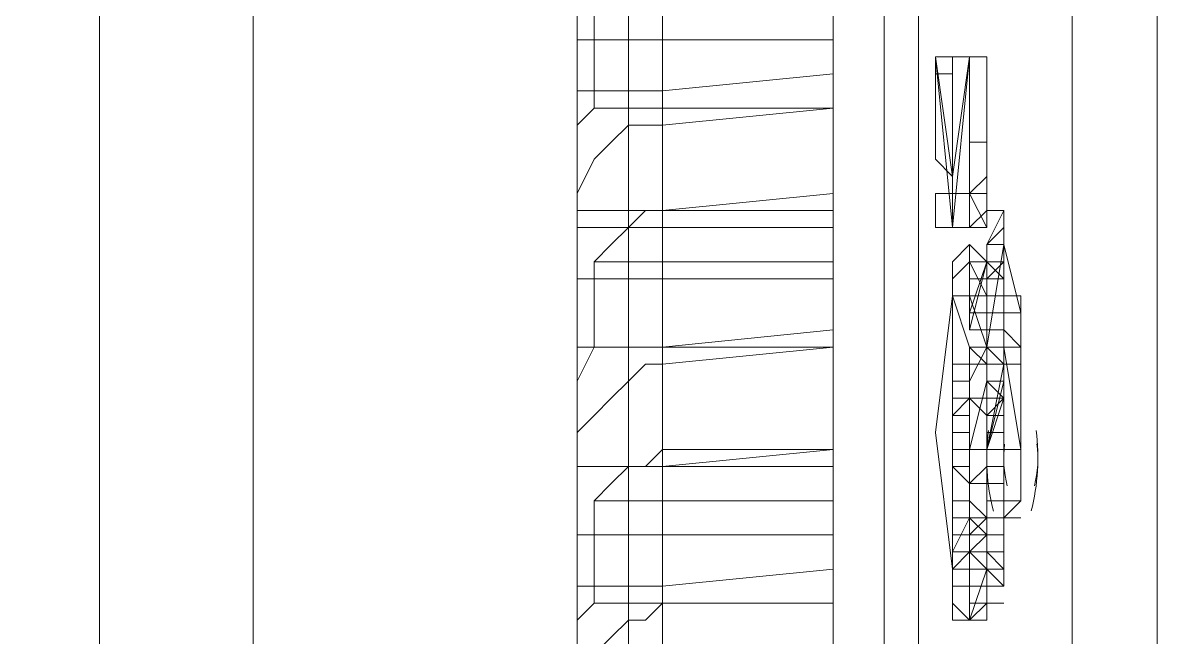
# Model space of a CAD drawing. Header units: millimetres. Extents: x -305 to 1353, y -289 to 1176.
# Drawn here: x 291.553 to 295.287, y 1038.22 to 1040.241 of the extents above; entities that cross this region are included whole.
import ezdxf

# ---------------------------------------------------------------- set-up
doc = ezdxf.new("R2010")
doc.units = ezdxf.units.MM
doc.header["$MEASUREMENT"] = 0
doc.layers.add('PDF_0', color=7, linetype='Continuous')

msp = doc.modelspace()

# ---------------------------------------------------------------- linework, layer by layer
at = {"layer": 'PDF_0', "lineweight": 18}
for points in [[(276.3621, 1040.2974), (276.3621, 1034.8501), (276.3621, 1034.7378), (276.9237, 1034.7378), (276.9237, 1034.8501), (276.9237, 1036.2541), (291.5245, 1036.2541), (291.5245, 1034.794), (291.5245, 1034.7378), (293.6585, 1034.7378), (293.6585, 1034.794), (293.6585, 1087.5255), (293.6585, 1087.5817), (291.5245, 1087.5817), (291.5245, 1087.5255), (291.5245, 1086.0093), (276.9237, 1086.0093), (276.9237, 1087.5255), (276.9237, 1087.5817), (276.3621, 1087.5817), (276.3621, 1087.5255), (276.3621, 1082.0783)], [(295.2871, 1037.9949), (295.2871, 1037.8826), (295.2871, 1037.6018), (295.2871, 1037.4895), (295.2871, 1036.4787), (295.2871, 1035.2432), (294.6132, 1035.2432), (294.557, 1035.2994), (294.557, 1035.4679), (294.5009, 1036.1417), (294.5009, 1084.1561), (294.5009, 1084.83), (294.557, 1085.0546), (294.6132, 1085.1108)], [(294.5009, 1084.1561), (294.3885, 1084.1561), (294.3885, 1036.1417), (294.5009, 1036.1417)], [(295.2871, 1040.5782), (295.2871, 1037.9949), (295.2871, 1037.8826), (295.2871, 1037.6018), (295.2871, 1037.8265), (295.2871, 1037.9388)], [(293.6585, 1040.0166), (294.2201, 1040.0727), (294.2201, 1039.6235), (293.6585, 1039.6235)], [(294.2201, 1039.9604), (293.6585, 1039.9604)], [(294.7816, 1039.6235), (294.7255, 1039.5112), (294.7816, 1039.5112), (294.7816, 1039.5673), (294.7816, 1039.6235), (294.7816, 1039.5673), (294.7816, 1039.5112), (294.8378, 1039.2865), (294.8378, 1039.3427), (294.8378, 1039.1742), (294.7816, 1039.1742), (294.8378, 1039.1742), (294.8378, 1038.8373)], [(294.7816, 1039.6235), (294.7816, 1039.6235)], [(294.7255, 1038.6127), (294.6693, 1038.6688), (294.6693, 1038.8373), (294.7255, 1039.0619), (294.7255, 1039.1181), (294.7255, 1039.1742), (294.7255, 1039.5112), (294.7816, 1039.5673)], [(294.7816, 1039.5112), (294.7255, 1039.1742), (294.7816, 1039.1181), (294.7255, 1039.1181), (294.7816, 1039.1181)], [(294.7255, 1038.9496), (294.7816, 1038.9496), (294.7816, 1039.0058), (294.7255, 1038.8373), (294.7816, 1038.8373), (294.7816, 1039.1181), (294.8378, 1039.1181), (294.8378, 1039.1742), (294.7816, 1039.2304), (294.7816, 1039.2865), (294.7816, 1039.3989), (294.7816, 1039.455), (294.7816, 1039.3989), (294.7816, 1039.1181), (294.7816, 1039.1742), (294.7816, 1039.0619), (294.7816, 1038.8373), (294.7816, 1038.7811), (294.7816, 1038.6688), (294.7816, 1038.6127), (294.7816, 1038.5003), (294.7816, 1038.6127), (294.7816, 1038.7811), (294.7816, 1038.6688), (294.8378, 1038.6688)], [(294.7255, 1039.455), (294.7255, 1039.3989), (294.7816, 1039.455)], [(294.7816, 1039.3989), (294.7816, 1039.455), (294.7816, 1039.3989)], [(294.7816, 1039.2865), (294.7816, 1039.2865)], [(294.2201, 1039.1742), (293.6585, 1039.1742), (294.2201, 1039.2304), (294.2201, 1038.8373), (293.6585, 1038.7811)], [(294.7816, 1039.2304), (294.7816, 1039.2304)], [(294.7816, 1039.1742), (294.7816, 1039.1742)], [(294.7816, 1039.1742), (294.7816, 1039.1742)], [(294.7816, 1038.9496), (294.7816, 1039.1181), (294.7255, 1039.1181), (294.7255, 1039.0619), (294.7255, 1038.8373), (294.6693, 1038.8373), (294.6693, 1038.6688), (294.7255, 1038.6127), (294.7816, 1038.6127), (294.8378, 1038.6127)], [(294.7255, 1039.1181), (294.7255, 1039.1181)], [(294.7255, 1039.1181), (294.7255, 1039.1181)], [(294.7255, 1039.1181), (294.7255, 1039.1181)], [(294.8378, 1039.1181), (294.8378, 1038.8373), (294.7816, 1038.8373), (294.7816, 1038.7811)], [(294.7816, 1039.1181), (294.7816, 1039.1181)], [(294.7255, 1039.0619), (294.7255, 1039.0619)], [(294.7255, 1038.8373), (294.7255, 1038.8373)], [(294.7816, 1038.8373), (294.7816, 1038.8373)], [(294.8378, 1038.8373), (294.8378, 1038.8373)], [(294.8378, 1038.8373), (294.8378, 1038.8373)], [(294.7816, 1038.7811), (294.7816, 1038.7811)], [(294.7255, 1038.6688), (294.7816, 1038.6688)], [(294.7816, 1038.6127), (294.7816, 1038.6127)], [(294.7816, 1038.5003), (294.7816, 1038.5565)], [(294.7816, 1038.5003), (294.7816, 1038.5003)], [(293.6585, 1038.388), (294.2201, 1038.4442), (294.2201, 1037.9949), (293.6585, 1037.9949)], [(294.2201, 1038.3319), (293.6585, 1038.3319)]]:
    msp.add_lwpolyline(points, dxfattribs=at)
at = {"layer": 'PDF_0', "lineweight": 0}
for points in [[(294.7255, 1037.0964), (294.7816, 1037.4895), (294.7816, 1037.658), (294.6693, 1037.658), (294.7816, 1037.658), (295.0063, 1037.658), (295.0063, 1037.9388), (295.0063, 1038.0511), (295.0063, 1046.6993)], [(294.2201, 1045.5761), (294.2201, 1036.1417)], [(293.3777, 1045.4077), (293.3777, 1035.4117), (291.8053, 1035.3555)], [(293.5462, 1045.3515), (293.5462, 1035.2994), (293.5462, 1035.1309), (293.5462, 1035.0748), (291.8053, 1035.0186), (293.6585, 1035.0186)], [(292.3107, 1045.1269), (292.3107, 1036.3664), (292.3107, 1035.4117), (291.8053, 1035.4117)], [(293.6585, 1039.9043), (293.6585, 1040.4658), (293.6023, 1040.4097), (293.5462, 1040.4097), (293.49, 1040.3535), (293.4339, 1040.2974), (293.4339, 1039.9604), (293.3777, 1039.9043), (293.3777, 1039.792), (293.3777, 1039.6796), (293.3777, 1039.6235), (293.6585, 1039.6235), (293.6585, 1039.1181)], [(293.6585, 1040.4658), (294.2201, 1040.4658), (294.2201, 1040.4097), (294.2201, 1040.1851), (294.2201, 1040.0727)], [(293.3777, 1040.4097), (293.3777, 1040.1851)], [(291.8053, 1040.2974), (291.8053, 1035.0186)], [(293.6585, 1040.0166), (293.3777, 1040.0166), (293.3777, 1040.1289), (293.3777, 1040.1851), (294.2201, 1040.1851)], [(294.6693, 1039.5673), (294.7255, 1039.6235), (294.7255, 1039.7358), (294.7255, 1039.6235), (294.7255, 1039.5673), (294.6693, 1039.5673), (294.6693, 1039.6796), (294.6132, 1039.6796), (294.6132, 1039.5673), (294.6132, 1040.1289), (294.557, 1040.1289), (294.6132, 1039.7358), (294.6132, 1039.792), (294.6132, 1039.8481), (294.6132, 1039.9043), (294.6132, 1039.9604), (294.6132, 1040.0166), (294.6132, 1040.0727), (294.557, 1040.0727), (294.557, 1040.1289), (294.557, 1040.0727), (294.557, 1040.0166), (294.557, 1039.9604), (294.557, 1039.8481), (294.557, 1039.792), (294.6132, 1039.7358), (294.6132, 1039.6796), (294.6132, 1039.5673), (294.557, 1040.1289)], [(294.7255, 1039.6796), (294.7255, 1039.7358), (294.6693, 1039.6796), (294.7255, 1039.7358), (294.7255, 1039.6235), (294.6693, 1039.5673), (294.6693, 1039.6796), (294.6693, 1039.8481), (294.6693, 1040.1289), (294.6693, 1039.8481), (294.6693, 1039.6796), (294.6693, 1039.5673), (294.7255, 1039.6235), (294.7255, 1039.7358), (294.7255, 1039.8481), (294.7255, 1039.7358), (294.7255, 1039.8481), (294.7255, 1039.6796), (294.7255, 1039.8481), (294.7255, 1039.7358), (294.7255, 1039.8481), (294.6693, 1039.8481), (294.6693, 1040.1289), (294.6132, 1040.1289), (294.6132, 1040.0727), (294.6132, 1040.0166), (294.6132, 1039.9604), (294.6132, 1039.8481), (294.6132, 1039.792), (294.6132, 1039.7358), (294.6132, 1039.6796), (294.6132, 1039.5673), (294.6693, 1040.1289), (294.6132, 1039.7358), (294.6132, 1040.1289), (294.6132, 1039.5673), (294.6132, 1039.6796), (294.6132, 1039.5673), (294.557, 1039.5673), (294.557, 1039.6796), (294.6132, 1039.6796), (294.6693, 1039.6796), (294.7255, 1039.7358), (294.7255, 1039.6796), (294.6693, 1039.6796), (294.6693, 1039.8481), (294.6693, 1039.6796), (294.6693, 1039.5673), (294.6132, 1039.5673), (294.6693, 1039.5673), (294.6693, 1039.6796), (294.6693, 1039.8481), (294.6693, 1039.6796), (294.7255, 1039.5673), (294.7255, 1039.6235), (294.7255, 1039.7358), (294.7255, 1039.8481), (294.7255, 1039.7358), (294.7255, 1039.8481), (294.7255, 1040.1289), (294.6693, 1040.1289), (294.7255, 1040.1289), (294.7255, 1039.8481), (294.7255, 1040.1289), (294.7255, 1039.8481), (294.7255, 1040.1289)], [(294.557, 1040.1289), (294.557, 1040.1289)], [(294.6132, 1040.1289), (294.6132, 1040.1289)], [(294.6132, 1040.1289), (294.6132, 1040.1289)], [(294.6693, 1040.1289), (294.6693, 1040.1289)], [(294.6693, 1040.1289), (294.6693, 1040.1289)], [(294.6693, 1040.1289), (294.6693, 1040.1289)], [(294.7255, 1040.1289), (294.7255, 1040.1289)], [(294.7255, 1040.1289), (294.7255, 1040.1289)], [(294.7255, 1040.1289), (294.7255, 1040.1289)], [(294.2201, 1039.9604), (293.6585, 1039.9043), (293.6023, 1039.9043), (293.5462, 1039.9043), (293.49, 1039.8481), (293.4339, 1039.792), (293.3777, 1039.6796), (293.3777, 1039.5673), (293.3777, 1039.3989), (293.3777, 1039.2865), (293.3777, 1039.1742), (293.6585, 1039.1742), (293.4339, 1039.1742), (293.4339, 1039.455)], [(293.6585, 1039.9604), (293.4339, 1039.9604)], [(294.6693, 1039.8481), (294.6693, 1039.8481)], [(294.6693, 1039.6796), (294.6693, 1039.8481), (294.6693, 1039.6796), (294.7255, 1039.5673)], [(294.7255, 1039.8481), (294.7255, 1039.8481)], [(294.6132, 1039.7358), (294.6132, 1039.7358)], [(294.2201, 1039.6796), (293.6585, 1039.6235), (293.6023, 1039.6235), (293.5462, 1039.5673), (293.49, 1039.5112), (293.4339, 1039.455), (294.2201, 1039.455)], [(294.557, 1039.6796), (294.557, 1039.6796)], [(294.557, 1039.6796), (294.557, 1039.5673)], [(294.6132, 1039.6796), (294.6132, 1039.6796)], [(293.3777, 1039.5673), (294.2201, 1039.5673), (294.2201, 1039.6235)], [(294.7255, 1039.6235), (294.7816, 1039.6235), (294.7816, 1039.5112)], [(294.2201, 1039.5673), (294.2201, 1039.3989), (293.3777, 1039.3989)], [(294.557, 1039.5673), (294.557, 1039.5673)], [(294.6132, 1039.5673), (294.6132, 1039.5673)], [(294.6132, 1039.5673), (294.6132, 1039.5673)], [(294.6132, 1039.5673), (294.6132, 1039.5673)], [(294.6693, 1039.5673), (294.6693, 1039.5673)], [(294.7255, 1039.1181), (294.7816, 1039.1181), (294.7816, 1039.2865), (294.7816, 1039.5112), (294.7816, 1039.5673)], [(294.6693, 1039.5112), (294.6693, 1039.5112)], [(294.7816, 1039.3427), (294.7816, 1039.2865), (294.7816, 1039.3989), (294.7255, 1039.455), (294.6693, 1039.455), (294.6693, 1039.2865), (294.6693, 1039.2304), (294.7255, 1039.455), (294.7255, 1039.3989), (294.7255, 1039.3427), (294.7255, 1039.2865), (294.6693, 1039.2865), (294.7255, 1039.455), (294.6693, 1039.455), (294.6693, 1039.3427), (294.7255, 1039.3427), (294.7255, 1039.3989), (294.6693, 1039.3989)], [(294.7255, 1039.3989), (294.7255, 1039.3427), (294.7255, 1039.2865), (294.7255, 1039.2304), (294.7255, 1039.3427), (294.7255, 1039.2304), (294.7255, 1039.2865), (294.7255, 1039.1181), (294.7255, 1039.3989), (294.6693, 1039.3989), (294.6693, 1039.2865), (294.6693, 1039.455), (294.6693, 1039.2865), (294.7255, 1039.2865), (294.7816, 1039.2865), (294.7816, 1039.3427), (294.7816, 1039.2865), (294.8378, 1039.2865)], [(294.6693, 1039.455), (294.6693, 1039.455)], [(294.7255, 1039.455), (294.7255, 1039.455)], [(294.7255, 1039.455), (294.7255, 1039.455)], [(294.7255, 1039.455), (294.7255, 1039.3427)], [(294.7255, 1039.455), (294.7255, 1039.455)], [(294.7255, 1039.2304), (294.7255, 1039.2865), (294.7255, 1039.3427), (294.7255, 1039.3989), (294.7255, 1039.455)], [(294.7255, 1039.455), (294.7255, 1039.455)], [(294.7255, 1039.2865), (294.7255, 1039.2304), (294.7255, 1039.2865), (294.7255, 1039.3427), (294.7255, 1039.3989), (294.7255, 1039.455)], [(294.2201, 1039.3989), (294.2201, 1039.2304)], [(294.6693, 1039.3989), (294.6693, 1039.3989)], [(294.6693, 1039.3989), (294.6693, 1039.3989)], [(294.7255, 1039.3989), (294.7255, 1039.3989)], [(294.7255, 1039.3989), (294.7255, 1039.3989)], [(294.7816, 1039.3989), (294.7816, 1039.3989)], [(294.6693, 1039.2865), (294.6693, 1039.2304), (294.6693, 1039.2865), (294.7255, 1039.2865), (294.7255, 1039.2304), (294.7255, 1039.2865), (294.6693, 1039.2865), (294.6693, 1039.2304), (294.6693, 1039.3427), (294.6132, 1039.3427), (294.6693, 1039.1742), (294.7255, 1039.1742), (294.7816, 1039.1742)], [(294.6132, 1039.1181), (294.6693, 1039.1181), (294.6132, 1039.1181), (294.6693, 1039.1181), (294.6693, 1039.0058), (294.6693, 1039.1181), (294.7255, 1039.1181), (294.7255, 1039.1742), (294.7255, 1039.1181), (294.7816, 1039.1181), (294.7255, 1039.1181), (294.7255, 1039.2304), (294.7255, 1039.2865), (294.6693, 1039.2865), (294.6693, 1039.2304), (294.7255, 1039.2304), (294.6693, 1039.2304), (294.6693, 1039.3427), (294.7255, 1039.1742), (294.7816, 1039.1742), (294.7816, 1039.3427), (294.7255, 1039.3427), (294.7255, 1039.1742), (294.6693, 1039.1742), (294.6132, 1039.3427), (294.6693, 1039.3427), (294.7255, 1039.1742), (294.6693, 1039.1742), (294.6693, 1039.1181), (294.6693, 1039.0619), (294.7255, 1039.1742), (294.6693, 1039.1742)], [(294.6693, 1039.3427), (294.6693, 1039.3427)], [(294.7255, 1039.3427), (294.7255, 1039.2304), (294.6693, 1039.2304), (294.6693, 1039.3427), (294.6693, 1039.2304), (294.7255, 1039.2304), (294.6693, 1039.2304)], [(294.7255, 1039.3427), (294.7255, 1039.2304)], [(294.7816, 1039.1181), (294.7816, 1039.0619), (294.7816, 1039.1742), (294.7816, 1039.0619), (294.7816, 1039.1181), (294.7816, 1039.1742), (294.7816, 1039.3427), (294.8378, 1039.3427)], [(294.6693, 1039.2865), (294.6693, 1039.2865)], [(294.6693, 1039.2865), (294.6693, 1039.2865)], [(294.6693, 1039.2865), (294.6693, 1039.2865)], [(294.7816, 1039.2865), (294.7816, 1039.2304), (294.7816, 1039.1742), (294.7816, 1039.1181), (294.7255, 1038.8373), (294.6693, 1038.8373), (294.6693, 1038.725), (294.7255, 1038.7811), (294.7255, 1038.8934)], [(294.7255, 1039.2865), (294.7255, 1039.2865)], [(294.7255, 1039.2865), (294.7255, 1039.2865)], [(294.7816, 1039.0619), (294.7816, 1039.1742), (294.7255, 1039.1742), (294.6693, 1039.1742), (294.7255, 1039.1742), (294.7816, 1039.1742), (294.7816, 1039.1181), (294.7816, 1039.1742), (294.7816, 1039.0619), (294.7816, 1039.1742), (294.7255, 1039.1742), (294.7255, 1039.1181), (294.7255, 1038.9496), (294.6693, 1039.0058), (294.6693, 1039.1181), (294.6132, 1039.1181), (294.6693, 1039.1181), (294.6693, 1039.0619), (294.6132, 1039.0619), (294.6132, 1039.0058), (294.6132, 1039.0619), (294.6132, 1039.0058), (294.6132, 1039.0619), (294.6132, 1039.0058), (294.6132, 1039.1181), (294.6132, 1039.0619), (294.6132, 1039.1181), (294.6693, 1039.1181), (294.6693, 1039.0619), (294.6693, 1039.0058), (294.6693, 1039.0619), (294.6693, 1039.1181), (294.6693, 1039.0058), (294.7255, 1039.0058), (294.7255, 1039.1181), (294.7255, 1039.1742), (294.7816, 1039.1742), (294.7816, 1039.1181), (294.7816, 1039.1742), (294.7816, 1039.2304), (294.7816, 1039.1742), (294.7816, 1039.1181), (294.7816, 1039.0619), (294.7255, 1039.0619), (294.7255, 1039.1181), (294.7816, 1039.1181), (294.7816, 1039.0619), (294.7255, 1039.0619), (294.7255, 1039.0058), (294.6693, 1039.0058), (294.6132, 1039.0058), (294.6693, 1039.0058), (294.6132, 1039.0058), (294.6132, 1039.1181), (294.6693, 1039.1181), (294.6132, 1039.1181), (294.6132, 1039.0619), (294.6693, 1039.0619), (294.6693, 1039.1181), (294.6693, 1039.0058), (294.6693, 1039.1181), (294.6132, 1039.1181), (294.6132, 1039.0619), (294.6132, 1039.1181), (294.6132, 1039.0619)], [(294.6693, 1039.2304), (294.6693, 1039.2304)], [(294.6693, 1039.2304), (294.6693, 1039.2304)], [(294.6693, 1039.2304), (294.6693, 1039.2304)], [(294.7255, 1039.2304), (294.7255, 1039.2304)], [(294.7816, 1039.2304), (294.7816, 1039.2304)], [(294.2201, 1039.1742), (293.6585, 1039.1181), (293.6023, 1039.1181), (293.5462, 1039.0619), (293.49, 1039.0058), (293.4339, 1038.9496), (293.3777, 1038.8934), (293.3777, 1038.7811), (293.3777, 1038.8934), (293.3777, 1039.0058), (293.3777, 1039.0619), (293.4339, 1039.1742)], [(294.6693, 1038.3319), (294.7255, 1038.3319), (294.6693, 1038.3319), (294.7255, 1038.3319), (294.6693, 1038.3319), (294.6693, 1038.5003), (294.7255, 1038.5565), (294.7255, 1038.5003), (294.6693, 1038.5003), (294.7255, 1038.5003), (294.7255, 1038.5565), (294.7255, 1038.5003), (294.7816, 1038.5003), (294.7816, 1038.6127), (294.8378, 1038.6688), (294.8378, 1038.8373), (294.7816, 1039.1742), (294.7816, 1039.1181), (294.7816, 1038.8373), (294.7816, 1038.7811), (294.7816, 1038.6688), (294.7816, 1038.7811), (294.7816, 1038.6688), (294.7816, 1038.725), (294.7255, 1038.725), (294.6693, 1038.725), (294.7255, 1038.7811), (294.7255, 1038.8934), (294.7255, 1038.8373), (294.7255, 1038.8934), (294.7255, 1038.9496), (294.7816, 1039.0058), (294.7255, 1039.0058), (294.7816, 1039.0058), (294.7255, 1038.9496), (294.7255, 1038.8934), (294.7255, 1038.8373), (294.7255, 1038.8934), (294.7255, 1038.8373), (294.7816, 1038.8373), (294.7816, 1038.8934)], [(294.6693, 1039.1742), (294.6693, 1039.1742)], [(294.6693, 1039.1742), (294.6693, 1039.1742)], [(294.7255, 1039.1742), (294.7255, 1039.1742)], [(294.7255, 1039.1742), (294.7255, 1039.1742)], [(294.7255, 1039.1742), (294.7255, 1039.1742)], [(294.7816, 1039.1742), (294.7816, 1039.1742)], [(294.7816, 1039.1742), (294.7816, 1039.1742)], [(294.7816, 1039.1742), (294.7816, 1039.1742)], [(294.6132, 1039.1181), (294.6132, 1039.1181)], [(294.6132, 1039.1181), (294.6132, 1039.1181)], [(294.6132, 1039.1181), (294.6132, 1039.1181)], [(294.6132, 1039.1181), (294.6132, 1039.1181)], [(294.6693, 1039.1181), (294.6693, 1039.1181)], [(294.6693, 1039.1181), (294.6693, 1039.1181)], [(294.6693, 1039.1181), (294.6693, 1039.1181)], [(294.7255, 1039.1181), (294.7255, 1039.1181)], [(294.7816, 1039.1181), (294.7816, 1039.1181)], [(294.7816, 1039.1181), (294.7816, 1039.1181)], [(294.6132, 1038.4442), (294.6693, 1038.4442), (294.7255, 1038.4442), (294.6693, 1038.5003), (294.7255, 1038.5003), (294.7816, 1038.5003), (294.7816, 1038.5565), (294.7816, 1038.6127), (294.7816, 1038.5565), (294.7255, 1038.5565), (294.7255, 1038.5003), (294.7255, 1038.6127), (294.7255, 1038.5003), (294.7255, 1038.5565), (294.6693, 1038.6127), (294.6693, 1038.6688), (294.6693, 1038.725), (294.6693, 1038.8373), (294.6693, 1038.9496), (294.6693, 1039.0619), (294.6693, 1039.0058), (294.6132, 1039.0058), (294.6132, 1039.0619), (294.6693, 1039.0619), (294.6693, 1038.9496), (294.6693, 1038.8373), (294.6693, 1038.725), (294.6693, 1038.6688), (294.6693, 1038.6127), (294.7255, 1038.5565), (294.7816, 1038.5565), (294.7816, 1038.6127), (294.7816, 1038.6688), (294.7816, 1038.5565), (294.7255, 1038.5565), (294.7816, 1038.5565), (294.7816, 1038.6688), (294.7255, 1038.6688), (294.7255, 1038.8373), (294.7816, 1038.8373), (294.7816, 1038.7811), (294.7255, 1038.7811), (294.7255, 1038.8373), (294.7255, 1038.7811), (294.7255, 1038.8373), (294.7255, 1038.7811), (294.7255, 1038.8373), (294.7255, 1038.7811), (294.7816, 1038.7811)], [(294.7816, 1039.0619), (294.7816, 1039.0619)], [(294.7816, 1039.0619), (294.7816, 1039.0619)], [(294.7816, 1039.0619), (294.7816, 1039.0619)], [(294.7255, 1039.0058), (294.6693, 1039.0058)], [(294.7255, 1038.9496), (294.6693, 1039.0058)], [(294.6693, 1039.0058), (294.7255, 1039.0058)], [(294.7255, 1039.0058), (294.7255, 1039.0058)], [(294.7255, 1039.0058), (294.7255, 1039.0058)], [(294.6132, 1038.8934), (294.6132, 1038.9496)], [(294.6132, 1038.9496), (294.6132, 1038.8934)], [(294.6132, 1038.9496), (294.6132, 1038.8934)], [(294.6132, 1038.8934), (294.6132, 1038.9496)], [(294.6693, 1038.9496), (294.6132, 1038.9496)], [(294.6132, 1038.8934), (294.6132, 1038.9496)], [(294.6132, 1038.9496), (294.6132, 1038.8934)], [(294.6132, 1038.9496), (294.6132, 1038.9496)], [(294.6132, 1038.8934), (294.6132, 1038.9496)], [(294.6132, 1038.9496), (294.6132, 1038.8934)], [(294.6132, 1038.9496), (294.6132, 1038.8934)], [(294.6693, 1038.9496), (294.6132, 1038.9496)], [(294.6693, 1038.9496), (294.6132, 1038.9496)], [(294.6693, 1038.9496), (294.6132, 1038.9496)], [(294.6132, 1038.8934), (294.6132, 1038.9496)], [(294.6132, 1038.9496), (294.6132, 1038.9496)], [(294.6693, 1038.9496), (294.6132, 1038.9496)], [(294.6132, 1038.9496), (294.6132, 1038.9496)], [(294.6132, 1038.9496), (294.6132, 1038.8934)], [(294.6693, 1038.8934), (294.6693, 1038.9496)], [(294.6693, 1038.9496), (294.6693, 1038.8934)], [(294.6693, 1038.8934), (294.6693, 1038.9496)], [(294.6693, 1038.9496), (294.6693, 1038.8934)], [(294.6693, 1038.9496), (294.6693, 1038.8934)], [(294.6693, 1038.9496), (294.6693, 1038.8934)], [(294.6693, 1038.8934), (294.6693, 1038.9496)], [(294.6693, 1038.9496), (294.6693, 1038.9496)], [(294.6693, 1038.9496), (294.6693, 1038.8934)], [(294.6693, 1038.9496), (294.6693, 1038.9496)], [(294.6693, 1038.8934), (294.6693, 1038.9496)], [(294.7255, 1038.9496), (294.7255, 1038.9496)], [(294.7255, 1038.9496), (294.7255, 1038.9496)], [(294.6132, 1038.8373), (294.6132, 1038.8934)], [(294.6132, 1038.8934), (294.6132, 1038.8373)], [(294.6132, 1038.8373), (294.6132, 1038.8934)], [(294.6132, 1038.8934), (294.6132, 1038.8373)], [(294.6693, 1038.8934), (294.6132, 1038.8934)], [(294.6132, 1038.8934), (294.6132, 1038.8373)], [(294.6132, 1038.8373), (294.6132, 1038.8934)], [(294.6132, 1038.8934), (294.6132, 1038.8373)], [(294.6693, 1038.8934), (294.6132, 1038.8934)], [(294.6693, 1038.8934), (294.6132, 1038.8934)], [(294.6132, 1038.8934), (294.6132, 1038.8373)], [(294.6693, 1038.8373), (294.6693, 1038.8934)], [(294.6693, 1038.8373), (294.6693, 1038.8934)], [(294.6693, 1038.8934), (294.6693, 1038.8373)], [(294.6693, 1038.8934), (294.6693, 1038.8373)], [(294.6693, 1038.8934), (294.6693, 1038.8373)], [(294.6693, 1038.8373), (294.6693, 1038.8934)], [(294.7255, 1038.8934), (294.7255, 1038.8934)], [(294.2201, 1037.1526), (294.2201, 1036.9279), (293.3777, 1036.9279), (293.3777, 1037.1526), (293.3777, 1037.2649), (293.4339, 1037.321), (293.49, 1037.3772), (293.5462, 1037.4334), (293.6023, 1037.4895), (293.6585, 1037.4895), (293.6585, 1037.9949), (293.3777, 1037.9949), (293.3777, 1038.0511), (293.3777, 1038.1634), (293.3777, 1038.2757), (293.4339, 1038.3319), (293.4339, 1038.6688), (293.49, 1038.725), (293.5462, 1038.7811), (293.6023, 1038.7811), (293.6585, 1038.8373), (293.6585, 1038.3319), (293.4339, 1038.3319)], [(293.6585, 1038.8373), (294.2201, 1038.8373), (294.2201, 1038.7811), (294.2201, 1038.5565), (294.2201, 1038.4442)], [(294.6132, 1038.8373), (294.6132, 1038.8373)], [(294.6132, 1038.8373), (294.6132, 1038.8373)], [(294.6132, 1038.8373), (294.6693, 1038.8373)], [(294.6693, 1038.8373), (294.6693, 1038.8373)], [(294.6693, 1038.8373), (294.6693, 1038.8373)], [(294.8378, 1038.8373), (294.8378, 1038.6688), (294.7816, 1038.6127), (294.7816, 1038.5003), (294.7255, 1038.5003), (294.7816, 1038.5003), (294.7255, 1038.5003), (294.7255, 1038.4442), (294.7255, 1038.388)], [(294.7255, 1038.8373), (294.7255, 1038.8373)], [(294.7255, 1038.8373), (294.7255, 1038.8373)], [(294.7255, 1038.8373), (294.7255, 1038.8373)], [(294.7255, 1038.8373), (294.7255, 1038.8373)], [(294.7816, 1038.8373), (294.7816, 1038.8373)], [(294.7816, 1038.8373), (294.7816, 1038.8373)], [(294.8378, 1038.8373), (294.8378, 1038.8373)], [(293.6585, 1038.7811), (293.3777, 1038.7811), (294.2201, 1038.7811)], [(293.3777, 1038.7811), (293.3777, 1038.5565)], [(294.6132, 1038.7811), (294.6132, 1038.6688)], [(294.6132, 1038.7811), (294.6132, 1038.6688)], [(294.6693, 1038.6688), (294.6693, 1038.725), (294.6693, 1038.7811)], [(294.6693, 1038.7811), (294.6693, 1038.725), (294.6693, 1038.6688)], [(294.7255, 1038.7811), (294.7255, 1038.7811)], [(294.7255, 1038.7811), (294.7255, 1038.7811)], [(294.7816, 1038.7811), (294.7816, 1038.7811)], [(294.6132, 1038.388), (294.6693, 1038.388), (294.6693, 1038.3319), (294.6693, 1038.4442), (294.6693, 1038.3319), (294.6693, 1038.388), (294.6693, 1038.4442), (294.6132, 1038.4442), (294.6132, 1038.5565), (294.6132, 1038.5003), (294.6132, 1038.4442), (294.6132, 1038.5003), (294.6132, 1038.4442), (294.6693, 1038.4442), (294.6132, 1038.4442), (294.6693, 1038.5003), (294.6693, 1038.5565), (294.7255, 1038.6127), (294.7816, 1038.6127), (294.7816, 1038.5565), (294.7816, 1038.5003), (294.7255, 1038.5003), (294.6693, 1038.5003), (294.7255, 1038.5565), (294.7255, 1038.725), (294.7255, 1038.6688), (294.7255, 1038.5565), (294.7255, 1038.5003), (294.7816, 1038.4442), (294.7816, 1038.388), (294.7816, 1038.4442), (294.7255, 1038.4442), (294.7816, 1038.4442), (294.7255, 1038.4442), (294.7255, 1038.388), (294.7255, 1038.3319), (294.7255, 1038.2757), (294.7255, 1038.3319), (294.7255, 1038.2757), (294.6693, 1038.2757), (294.6693, 1038.3319), (294.7255, 1038.3319), (294.6693, 1038.3319), (294.6693, 1038.5003), (294.6693, 1038.4442), (294.6693, 1038.388), (294.6693, 1038.4442), (294.7255, 1038.4442), (294.6693, 1038.4442), (294.6693, 1038.5003), (294.7255, 1038.5003), (294.7255, 1038.4442), (294.6693, 1038.4442), (294.6693, 1038.388), (294.6693, 1038.4442), (294.6693, 1038.388), (294.7255, 1038.388), (294.7255, 1038.4442), (294.7816, 1038.4442), (294.7255, 1038.4442), (294.7255, 1038.388), (294.7816, 1038.388), (294.7255, 1038.4442), (294.7816, 1038.4442)], [(294.7255, 1038.5003), (294.7255, 1038.3319), (294.7255, 1038.5003), (294.7255, 1038.4442), (294.6693, 1038.4442), (294.6693, 1038.5003), (294.6693, 1038.4442), (294.6693, 1038.5003), (294.7255, 1038.5003), (294.7255, 1038.4442), (294.7255, 1038.388), (294.7255, 1038.4442), (294.7255, 1038.388), (294.6693, 1038.388), (294.6693, 1038.4442), (294.6693, 1038.5003), (294.6693, 1038.4442), (294.6693, 1038.388), (294.6693, 1038.2757), (294.6693, 1038.3319), (294.7255, 1038.3319), (294.7255, 1038.388), (294.7255, 1038.2757), (294.7255, 1038.3319), (294.7255, 1038.388), (294.7255, 1038.4442), (294.7255, 1038.388), (294.6693, 1038.388), (294.6693, 1038.3319), (294.7255, 1038.3319), (294.7255, 1038.2757), (294.6693, 1038.2757), (294.6693, 1038.388), (294.6693, 1038.4442), (294.6693, 1038.5003), (294.6693, 1038.5565), (294.6693, 1038.6127), (294.6693, 1038.5565), (294.6693, 1038.5003), (294.6693, 1038.5565), (294.6132, 1038.5565), (294.6132, 1038.5003), (294.6693, 1038.6127), (294.7255, 1038.6127), (294.7255, 1038.6688), (294.7255, 1038.725), (294.7255, 1038.6688), (294.7255, 1038.6127), (294.7816, 1038.6127), (294.7816, 1038.6688), (294.7816, 1038.725), (294.7816, 1038.6688), (294.7816, 1038.725), (294.7255, 1038.725)], [(294.7255, 1038.725), (294.7255, 1038.725)], [(294.7255, 1038.725), (294.7255, 1038.725)], [(294.7816, 1038.725), (294.7816, 1038.725)], [(294.2201, 1038.6688), (293.4339, 1038.6688)], [(294.6693, 1038.6688), (294.6132, 1038.6688)], [(294.6693, 1038.6688), (294.6132, 1038.6688)], [(294.6693, 1038.6688), (294.6693, 1038.6688)], [(294.7255, 1038.6688), (294.7255, 1038.6688)], [(294.7816, 1038.6688), (294.7816, 1038.6127)], [(294.7816, 1038.6127), (294.7816, 1038.6688)], [(294.7816, 1038.6688), (294.7816, 1038.6688)], [(294.7816, 1038.6688), (294.7816, 1038.6688)], [(294.7816, 1038.6688), (294.7816, 1038.6688)], [(294.6132, 1038.6127), (294.6132, 1038.6127)], [(294.6132, 1038.5003), (294.6693, 1038.6127), (294.6693, 1038.5003), (294.6693, 1038.5565), (294.7255, 1038.5565), (294.6693, 1038.5565), (294.6693, 1038.5003), (294.7255, 1038.4442), (294.7255, 1038.388), (294.7816, 1038.388), (294.7816, 1038.5003)], [(294.6693, 1038.6127), (294.6693, 1038.6127)], [(294.6693, 1038.6127), (294.6693, 1038.6127)], [(294.6693, 1038.6127), (294.6693, 1038.6127)], [(294.6693, 1038.6127), (294.6693, 1038.6127)], [(294.7255, 1038.6127), (294.7255, 1038.6127)], [(294.7255, 1038.6127), (294.7255, 1038.6127)], [(294.7255, 1038.6127), (294.7255, 1038.6127)], [(294.7816, 1038.6127), (294.7816, 1038.6127)], [(294.7816, 1038.6127), (294.7816, 1038.6127)], [(294.7816, 1038.6127), (294.7816, 1038.6127)], [(294.7816, 1038.6127), (294.7816, 1038.6127)], [(294.7816, 1038.6127), (294.7816, 1038.6127)], [(294.2201, 1038.5565), (293.3777, 1038.5565), (293.3777, 1038.5003), (293.3777, 1038.388), (293.6585, 1038.388)], [(294.6132, 1038.5565), (294.6693, 1038.5565), (294.6132, 1038.5565), (294.6132, 1038.4442), (294.6132, 1038.5003), (294.6693, 1038.5003), (294.6693, 1038.4442), (294.6693, 1038.388), (294.6693, 1038.3319), (294.7255, 1038.3319), (294.7255, 1038.388), (294.7816, 1038.388)], [(294.6132, 1038.5565), (294.6132, 1038.5565)], [(294.6132, 1038.5565), (294.6132, 1038.5565)], [(294.6693, 1038.5565), (294.6693, 1038.5565)], [(294.6693, 1038.4442), (294.6693, 1038.5565)], [(294.6693, 1038.4442), (294.6693, 1038.5565)], [(294.6693, 1038.5565), (294.6693, 1038.5565)], [(294.6693, 1038.5565), (294.6693, 1038.5003)], [(294.6693, 1038.5003), (294.6693, 1038.5565)], [(294.7255, 1038.5565), (294.7255, 1038.5565)], [(294.7255, 1038.5565), (294.7255, 1038.5565)], [(294.7255, 1038.5565), (294.7255, 1038.5565)], [(294.7255, 1038.5565), (294.7255, 1038.5565)], [(294.7255, 1038.5565), (294.7255, 1038.5565)], [(294.7816, 1038.5565), (294.7816, 1038.5565)], [(294.7816, 1038.5565), (294.7816, 1038.5565)], [(294.7816, 1038.5565), (294.7816, 1038.5565)], [(294.7816, 1038.5565), (294.7816, 1038.5565)], [(294.7816, 1038.5565), (294.7816, 1038.5565)], [(294.6132, 1038.5003), (294.6132, 1038.5003)], [(294.6132, 1038.5003), (294.6132, 1038.5003)], [(294.6132, 1038.4442), (294.6693, 1038.5003)], [(294.6693, 1038.5003), (294.6693, 1038.5003)], [(294.6693, 1038.5003), (294.6693, 1038.5003)], [(294.6693, 1038.5003), (294.6693, 1038.5003)], [(294.6693, 1038.5003), (294.6693, 1038.5003)], [(294.6693, 1038.5003), (294.6693, 1038.5003)], [(294.6693, 1038.5003), (294.6693, 1038.4442)], [(294.7255, 1038.5003), (294.7255, 1038.5003)], [(294.7255, 1038.5003), (294.7255, 1038.5003)], [(294.7816, 1038.5003), (294.7816, 1038.5003)], [(294.7816, 1038.5003), (294.7816, 1038.5003)], [(294.7816, 1038.5003), (294.7816, 1038.5003)], [(294.7816, 1038.5003), (294.7816, 1038.5003)], [(294.6132, 1038.4442), (294.6132, 1038.4442)], [(294.6132, 1038.4442), (294.6132, 1038.4442)], [(294.6693, 1038.4442), (294.6132, 1038.4442)], [(294.6132, 1038.4442), (294.6132, 1038.4442)], [(294.6693, 1038.4442), (294.6693, 1038.4442)], [(294.6693, 1038.4442), (294.6693, 1038.4442)], [(294.6693, 1038.4442), (294.6693, 1038.4442)], [(294.7255, 1038.4442), (294.6693, 1038.4442)], [(294.7255, 1038.4442), (294.7255, 1038.4442)], [(294.7255, 1038.4442), (294.7255, 1038.4442)], [(294.7255, 1038.4442), (294.7255, 1038.4442)], [(294.7255, 1038.4442), (294.7255, 1038.4442)], [(294.7816, 1038.4442), (294.7816, 1038.4442)], [(294.7816, 1038.4442), (294.7816, 1038.4442)], [(294.7816, 1038.4442), (294.7816, 1038.4442)], [(294.7816, 1038.3319), (294.7255, 1038.3319), (294.7255, 1038.2757), (294.7255, 1038.388), (294.6693, 1038.388)], [(294.7255, 1038.388), (294.7255, 1038.388)], [(294.7255, 1038.388), (294.7255, 1038.388)], [(294.7255, 1038.388), (294.7255, 1038.388)], [(294.7816, 1038.388), (294.7816, 1038.388)], [(294.7816, 1038.388), (294.7816, 1038.388)], [(294.7816, 1038.388), (294.7816, 1038.388)], [(294.7816, 1038.388), (294.7816, 1038.388)], [(293.6585, 1038.3319), (294.2201, 1038.3319), (293.6585, 1038.3319), (293.6023, 1038.2757), (293.5462, 1038.2757), (293.49, 1038.2196), (293.4339, 1038.1634), (293.3777, 1038.0511), (293.3777, 1037.9388), (294.2201, 1037.9388), (294.2201, 1037.9949)], [(294.6693, 1038.3319), (294.6693, 1038.3319)], [(294.6693, 1038.3319), (294.6693, 1038.3319)], [(294.6693, 1038.3319), (294.6693, 1038.3319)], [(294.6693, 1038.3319), (294.6693, 1038.3319)], [(294.7255, 1038.3319), (294.7255, 1038.3319)], [(294.7255, 1038.3319), (294.7255, 1038.3319)], [(294.7255, 1038.3319), (294.7255, 1038.3319)], [(294.7255, 1038.3319), (294.7255, 1038.3319)], [(294.7255, 1038.3319), (294.7255, 1038.3319)], [(294.6693, 1038.2757), (294.6693, 1038.2757)], [(294.6693, 1038.2757), (294.6693, 1038.2757)], [(294.6693, 1038.2757), (294.6693, 1038.2757)], [(294.7255, 1038.2757), (294.7255, 1038.2757)]]:
    msp.add_lwpolyline(points, dxfattribs=at)
for points in [[(294.6132, 1039.7358), (294.6132, 1040.1289), (294.6132, 1040.0727), (294.6132, 1040.0166), (294.6132, 1039.9604), (294.6132, 1039.9043), (294.6132, 1039.8481), (294.6132, 1039.792)], [(294.7255, 1039.7358), (294.7255, 1039.8481)], [(294.557, 1038.8934), (294.6132, 1038.4442), (294.6132, 1038.2757), (294.6693, 1038.2757), (294.7255, 1038.4442), (294.7255, 1038.8934), (294.7255, 1039.3427), (294.6693, 1039.455), (294.6693, 1039.5112), (294.6132, 1039.455), (294.6132, 1039.3427)], [(294.557, 1038.8934), (294.6132, 1038.4442), (294.6132, 1038.2757), (294.6693, 1038.2757), (294.7255, 1038.4442), (294.7255, 1038.8934), (294.7255, 1039.3427), (294.6693, 1039.455), (294.6693, 1039.5112), (294.6132, 1039.455), (294.6132, 1039.3427)], [(294.6132, 1039.2865), (294.6132, 1039.3989), (294.6693, 1039.455), (294.6693, 1039.5112), (294.7255, 1039.455), (294.7255, 1039.3989), (294.7255, 1039.3427), (294.7255, 1039.2304), (294.7255, 1039.0619), (294.7255, 1038.8934), (294.7255, 1038.7811), (294.7255, 1038.6127), (294.7255, 1038.5003), (294.7255, 1038.388), (294.7255, 1038.3319), (294.6693, 1038.2757), (294.6132, 1038.3319), (294.6132, 1038.4442), (294.6132, 1038.5565), (294.6132, 1038.6688), (294.6132, 1038.8373), (294.6132, 1039.0058), (294.6132, 1039.1181)], [(294.6132, 1039.2865), (294.6132, 1039.3989), (294.6693, 1039.455), (294.6693, 1039.5112), (294.7255, 1039.455), (294.7255, 1039.3989), (294.7255, 1039.3427), (294.7255, 1039.2304), (294.7255, 1039.0619), (294.7255, 1038.8934), (294.7255, 1038.7811), (294.7255, 1038.6127), (294.7255, 1038.5003), (294.7255, 1038.388), (294.7255, 1038.3319), (294.6693, 1038.2757), (294.6132, 1038.3319), (294.6132, 1038.4442), (294.6132, 1038.5565), (294.6132, 1038.6688), (294.6132, 1038.8373), (294.6132, 1039.0058), (294.6132, 1039.1181)], [(294.6693, 1039.455), (294.7255, 1039.455), (294.6693, 1039.455), (294.7255, 1039.455), (294.7255, 1039.3427), (294.6693, 1039.3427)], [(294.6693, 1039.2304), (294.6693, 1039.2865), (294.7255, 1039.2865), (294.7255, 1039.3427), (294.7255, 1039.3989), (294.7255, 1039.455), (294.7816, 1039.455), (294.7816, 1039.3989), (294.7255, 1039.3989), (294.6693, 1039.3989), (294.6693, 1039.3427), (294.6693, 1039.3989), (294.6693, 1039.2865), (294.6693, 1039.2304), (294.7255, 1039.2304)], [(294.7255, 1039.2304), (294.7255, 1039.1181), (294.7816, 1039.1181), (294.7816, 1039.2304)], [(294.6693, 1039.1742), (294.6693, 1039.1181), (294.6693, 1039.0619), (294.6693, 1039.0058), (294.6132, 1038.9496), (294.6132, 1038.8934), (294.6132, 1038.8373), (294.6132, 1038.7811), (294.6693, 1038.725), (294.6693, 1038.6688), (294.6693, 1038.6127), (294.6693, 1038.5565), (294.6693, 1038.6127), (294.7255, 1038.6127), (294.7255, 1038.6688), (294.7255, 1038.725), (294.7255, 1038.7811), (294.7255, 1038.8373), (294.7255, 1038.8934), (294.7255, 1038.9496), (294.7255, 1039.0058), (294.7255, 1039.0619), (294.7255, 1039.1181)], [(294.6693, 1039.1742), (294.7255, 1039.1742)], [(294.7255, 1039.1181), (294.7816, 1039.1181), (294.7816, 1039.1742), (294.7255, 1039.1742)], [(294.7255, 1039.0058), (294.7255, 1039.0619), (294.7816, 1039.0619), (294.7255, 1039.0619), (294.7255, 1039.1181), (294.7255, 1039.0058), (294.7255, 1038.9496)], [(294.7255, 1039.0619), (294.7255, 1039.1181)], [(294.7255, 1038.6127), (294.7255, 1038.725), (294.7255, 1038.7811), (294.7255, 1038.8373), (294.7816, 1039.0619), (294.7255, 1039.0619), (294.7255, 1039.0058), (294.7255, 1039.0619), (294.7816, 1039.0058), (294.7255, 1039.0058), (294.7255, 1038.8373), (294.7255, 1038.6688)], [(294.6132, 1038.9496), (294.6693, 1038.9496), (294.6693, 1038.8934), (294.6132, 1038.8934)], [(294.6132, 1038.8373), (294.6693, 1038.8373), (294.6693, 1038.8934), (294.6132, 1038.8934)], [(294.6132, 1038.8934), (294.6132, 1038.8373)], [(294.6693, 1038.8373), (294.6693, 1038.8934), (294.6693, 1038.8373), (294.6132, 1038.8373)], [(294.6132, 1038.8934), (294.6693, 1038.8934), (294.6693, 1038.8373), (294.6132, 1038.8373)], [(294.7255, 1038.6688), (294.7816, 1038.6688), (294.7255, 1038.6688), (294.7255, 1038.6127), (294.7816, 1038.6127), (294.7255, 1038.6127), (294.7255, 1038.8373), (294.7816, 1038.8373), (294.7816, 1038.8934), (294.7255, 1038.8934), (294.7255, 1038.8373), (294.7255, 1038.8934), (294.7255, 1038.8373), (294.7255, 1038.7811), (294.7255, 1038.5565), (294.7255, 1038.6127), (294.7255, 1038.6688), (294.7255, 1038.725), (294.7255, 1038.6688), (294.7255, 1038.6127), (294.7255, 1038.5565), (294.7816, 1038.5565), (294.7255, 1038.5565)], [(294.6132, 1038.7811), (294.6132, 1038.6127), (294.6693, 1038.6127), (294.6693, 1038.7811)], [(294.6132, 1038.6127), (294.6132, 1038.7811), (294.6693, 1038.7811), (294.6693, 1038.6127), (294.6693, 1038.5003), (294.6693, 1038.5565), (294.7255, 1038.6127), (294.6693, 1038.6127)], [(294.6693, 1038.6688), (294.6693, 1038.725), (294.6693, 1038.7811), (294.6693, 1038.725)], [(294.7816, 1038.388), (294.7816, 1038.4442), (294.7816, 1038.388), (294.7255, 1038.4442), (294.7816, 1038.4442), (294.7255, 1038.5003), (294.7255, 1038.5565), (294.7816, 1038.5565), (294.7255, 1038.5565), (294.7255, 1038.5003), (294.7816, 1038.5003)], [(294.7816, 1038.5565), (294.7255, 1038.5565)], [(294.7255, 1038.4442), (294.7255, 1038.388)], [(294.7255, 1038.388), (294.7816, 1038.388)], [(294.6693, 1038.3319), (294.7255, 1038.3319)], [(294.7255, 1038.2757), (294.6693, 1038.2757)]]:
    msp.add_lwpolyline(points, close=True, dxfattribs=at)
at = {"layer": 'PDF_0', "lineweight": 18}
msp.add_lwpolyline([(294.7816, 1039.5112), (294.7816, 1039.5673), (294.7816, 1039.6235), (294.7816, 1039.5673)], close=True, dxfattribs=at)
for centre, radius, start, end in [((295.4275, 1038.8091), 0.7021, 172.596, 194.3903), ((294.1922, 1038.8091), 0.7018, 345.6437, 7.4411), ((295.1464, 1038.8091), 0.3648, 172.7144, 194.5544), ((294.5287, 1038.8093), 0.3653, 345.5625, 7.3488)]:
    msp.add_arc(centre, radius, start, end, dxfattribs=at)

doc.saveas('drawing.dxf')
